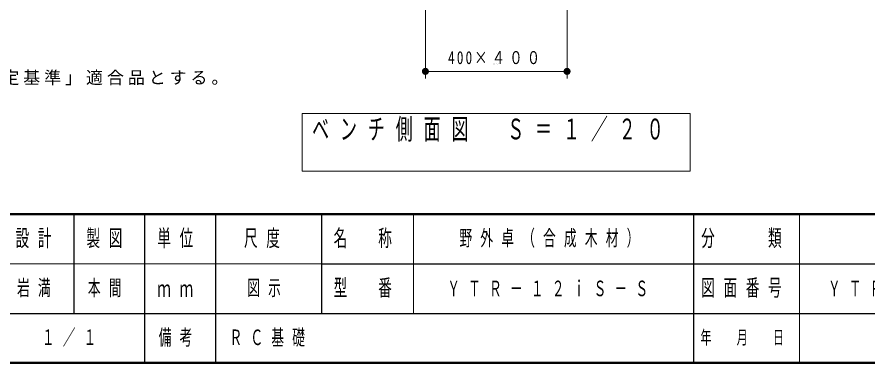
# Model space of a CAD drawing. Units: millimetres on the paper. Extents: x -385 to 0, y 0 to 267.
# Drawn here: x -230.5 to -110.3, y 0 to 48.8 of the extents above; entities that cross this region are included whole.
import ezdxf

# ---------------------------------------------------------------- set-up
doc = ezdxf.new("R2010")
doc.units = ezdxf.units.MM
doc.layers.add('LY_1', color=7, linetype='Continuous', lineweight=25)
doc.layers.add('LY_2', color=7, linetype='Continuous', lineweight=13)
doc.styles.add('ＭＳ ゴシック', font='')
doc.styles.get('ＭＳ ゴシック').set_extended_font_data('MS Gothic')

# ---------------------------------------------------------------- blocks, each defined once
blk = doc.blocks.new('filled_dot')
at = {"color": 0, "linetype": 'Continuous', "lineweight": -2, "const_width": 1.25}
blk.add_lwpolyline([(-0.625, 0, 1), (0.625, 0, 1)], format="xyb", close=True, dxfattribs=at)

msp = doc.modelspace()

# ---------------------------------------------------------------- linework, layer by layer
at = {"layer": 'LY_1', "lineweight": 13}
for p, q in [((-172.839, 61.096), (-172.839, 41.096)), ((-172.839, 60.146), (-172.839, 40.146)), ((-152.839, 61.096), (-152.839, 41.096)), ((-152.839, 60.146), (-152.839, 40.146)), ((-152.839, 41.146), (-172.839, 41.146)), ((-152.839, 41.146), (-172.839, 41.146)), ((-190.239, 35.213), (-190.239, 27.079)), ((-135.439, 35.213), (-190.239, 35.213)), ((-135.439, 27.079), (-135.439, 35.213)), ((-190.239, 27.079), (-135.439, 27.079))]:
    msp.add_line(p, q, dxfattribs=at)
at = {"layer": 'LY_2', "lineweight": 50}
for p, q in [((-385, 21), (0, 21)), ((-385, 0), (0, 0))]:
    msp.add_line(p, q, dxfattribs=at)
at = {"layer": 'LY_2', "color": 211, "lineweight": 25}
for p, q in [((-222.5, 21), (-222.5, 7)), ((-212.5, 21), (-212.5, 0)), ((-202.5, 21), (-202.5, 7)), ((-187.5, 21), (-187.5, 7)), ((-135, 21), (-135, 0)), ((-187.5, 14), (-70, 14)), ((-242.5, 7), (0, 7))]:
    msp.add_line(p, q, dxfattribs=at)
at = {"layer": 'LY_2'}
for p, q in [((-174.5, 21), (-174.5, 7)), ((-120, 21), (-120, 0)), ((-242.5, 14), (-187.5, 14))]:
    msp.add_line(p, q, dxfattribs=at)
at = {"layer": 'LY_2', "lineweight": 25}
msp.add_line((-202.5, 7), (-202.5, 0), dxfattribs=at)

# ---------------------------------------------------------------- block references
at = {"layer": 'LY_1', "lineweight": 13}
for xscale, yscale in [(0.4, 0.4), (0.02, 0.02)]:
    msp.add_blockref('filled_dot', (-172.839, 41.146), dxfattribs=dict(at, xscale=xscale, yscale=yscale))
at = {"layer": 'LY_1', "lineweight": 13, "rotation": 180}
for xscale, yscale in [(0.4, 0.4), (0.02, 0.02)]:
    msp.add_blockref('filled_dot', (-152.839, 41.146), dxfattribs=dict(at, xscale=xscale, yscale=yscale))

# ---------------------------------------------------------------- texts
at = {"layer": 'LY_1', "style": 'ＭＳ ゴシック'}
for s, insert, char_height, attachment_point in [('\\T1.32;\\W0.75;400×４００', (-162.839, 42.146), 1.833, 8), ('\\T1.32;\\W0.75;400×４００', (-162.839, 42.146), 0.09164, 8), ('\\T1.23;木材は、木粉入り再生プラスチック（ポリプロピレン系・色：サンディーブラウン）とし、「再生有機系建材認定基準」適合品とする。', (-380.22, 39.164), 1.76, 7), ('\\T1.64;\\W0.6;ベンチ側面図\u3000Ｓ＝１／２０', (-188.839, 34.479), 2.933, 1), ('\\T1.64;\\W0.6;野外卓（合成木材）', (-154.75, 17.5), 2.199, 5), ('\\T1.64;\\W0.6;岩満', (-230.5, 10.5), 2.199, 4), ('\\T1.64;\\W0.6;本間', (-220.5, 10.5), 2.199, 4), ('\\T1.64;\\W0.6;図示', (-198, 10.5), 2.199, 4), ('\\T1.64;\\W0.6;ＹＴＲ－１２ｉＳ－Ｓ', (-169.75, 10.5), 2.199, 4), ('\\T1.64;\\W0.6;ＹＴＲ１２ｉＳＳＲ－３０１０', (-116, 10.5), 2.199, 4), ('\\T1.64;\\W0.6;１／１', (-227, 3.5), 2.199, 4), ('\\T1.64;\\W0.6;ＲＣ基礎', (-200.5, 3.5), 2.199, 4)]:
    msp.add_mtext(s, dxfattribs=dict(at, insert=insert, char_height=char_height, attachment_point=attachment_point))
at = {"layer": 'LY_2', "color": 4, "attachment_point": 4, "style": 'ＭＳ ゴシック'}
for s, insert, char_height in [('\\T1.64;\\W0.6;設計', (-230.7, 17.5), 2.346), ('\\T1.64;\\W0.6;製図', (-220.7, 17.5), 2.346), ('\\T1.64;\\W0.6;単位', (-210.7, 17.5), 2.346), ('\\T1.64;\\W0.6;尺度', (-198.45, 17.5), 2.346), ('\\T1.64;\\W0.6;名\u3000称', (-185.8, 17.5), 2.346), ('\\T1.64;\\W0.6;分\u3000\u3000類', (-133.9, 17.5), 2.346), ('\\T1.64;\\W0.6;型\u3000番', (-185.8, 10.5), 2.346), ('\\T1.64;\\W0.6;図面番号', (-133.9, 10.5), 2.346), ('\\T1.64;\\W0.6;ｍｍ', (-210.7, 10.5), 2.346), ('\\T1.64;\\W0.6;備考', (-210.5, 3.5), 2.199), ('\\T1.64;\\W0.6;年\u3000月\u3000日', (-134, 3.5), 1.906)]:
    msp.add_mtext(s, dxfattribs=dict(at, insert=insert, char_height=char_height))

doc.saveas('drawing.dxf')
